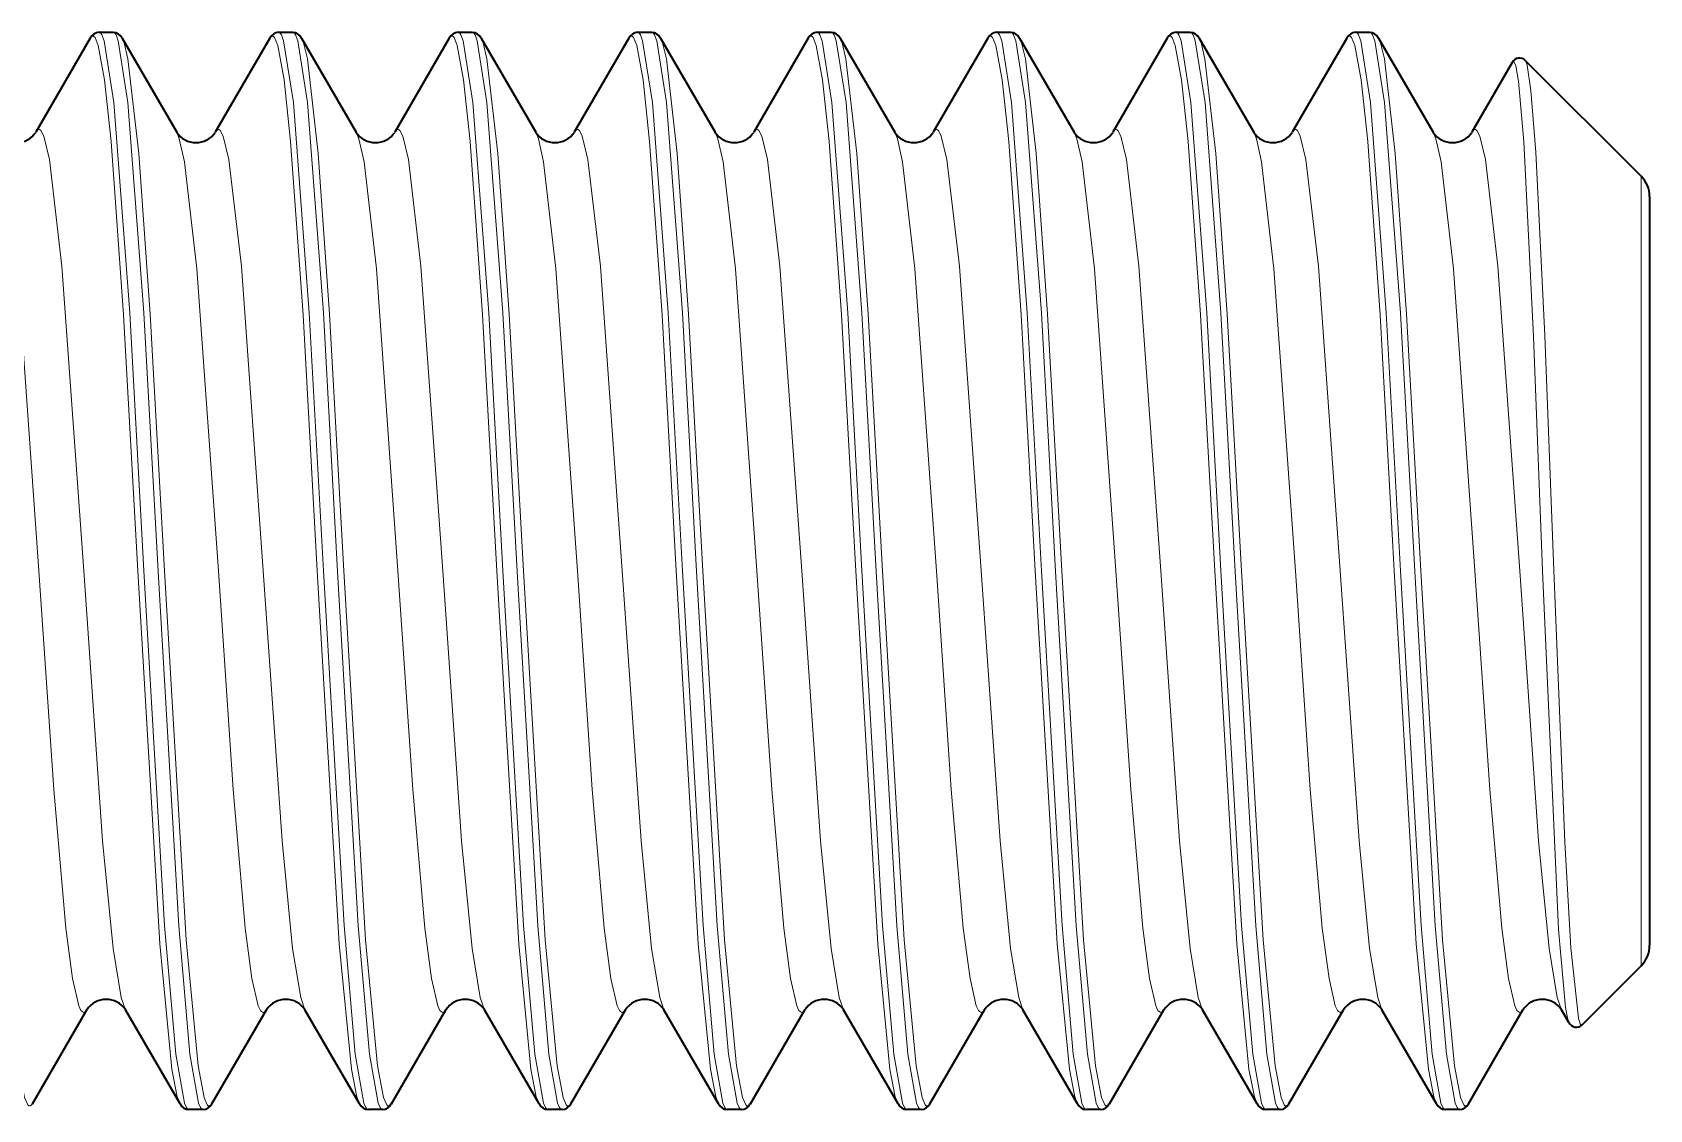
# Model space of a CAD drawing. Extents: x -131 to 1002, y -402 to 783.
# Drawn here: x -117.084 to -112.579, y 174.362 to 177.362 of the extents above; entities that cross this region are included whole.
import ezdxf

# ---------------------------------------------------------------- set-up
doc = ezdxf.new("R2010")
doc.units = 0

msp = doc.modelspace()

# ---------------------------------------------------------------- linework, layer by layer
at = {"color": 7, "lineweight": 35, "ltscale": 0.00098381}
for p, q in [((-116.8583, 177.362), (-116.8977, 177.362)), ((-116.3583, 177.362), (-116.3977, 177.362)), ((-115.8583, 177.362), (-115.8977, 177.362)), ((-115.3583, 177.362), (-115.3977, 177.362)), ((-114.8583, 177.362), (-114.8977, 177.362)), ((-114.3583, 177.362), (-114.3977, 177.362)), ((-113.8583, 177.362), (-113.8977, 177.362)), ((-113.3583, 177.362), (-113.3977, 177.362)), ((-116.6083, 174.362), (-116.6477, 174.362)), ((-116.1083, 174.362), (-116.1477, 174.362)), ((-115.6083, 174.362), (-115.6477, 174.362)), ((-115.1083, 174.362), (-115.1477, 174.362)), ((-114.6083, 174.362), (-114.6477, 174.362)), ((-114.1083, 174.362), (-114.1477, 174.362)), ((-113.6083, 174.362), (-113.6477, 174.362)), ((-113.1083, 174.362), (-113.1477, 174.362))]:
    msp.add_line(p, q, dxfattribs=at)
at = {"color": 7, "lineweight": 35, "ltscale": 0.007572}
for p, q in [((-116.9224, 177.3456), (-117.0744, 177.0837)), ((-116.8337, 177.3456), (-116.6816, 177.0837)), ((-116.4224, 177.3456), (-116.5744, 177.0837)), ((-116.3337, 177.3456), (-116.1816, 177.0837)), ((-115.9224, 177.3456), (-116.0744, 177.0837)), ((-115.8337, 177.3456), (-115.6816, 177.0837)), ((-115.4224, 177.3456), (-115.5744, 177.0837)), ((-115.3337, 177.3456), (-115.1816, 177.0837)), ((-114.9224, 177.3456), (-115.0744, 177.0837)), ((-114.8337, 177.3456), (-114.6816, 177.0837)), ((-114.4224, 177.3456), (-114.5744, 177.0837)), ((-114.3337, 177.3456), (-114.1816, 177.0837)), ((-113.9224, 177.3456), (-114.0744, 177.0837)), ((-113.8337, 177.3456), (-113.6816, 177.0837)), ((-113.4224, 177.3456), (-113.5744, 177.0837)), ((-113.3337, 177.3456), (-113.1816, 177.0837)), ((-117.0837, 174.3783), (-116.9316, 174.6403)), ((-116.6724, 174.3783), (-116.8244, 174.6403)), ((-116.5837, 174.3783), (-116.4316, 174.6403)), ((-116.1724, 174.3783), (-116.3244, 174.6403)), ((-116.0837, 174.3783), (-115.9316, 174.6403)), ((-115.6724, 174.3783), (-115.8244, 174.6403)), ((-115.5837, 174.3783), (-115.4316, 174.6403)), ((-115.1724, 174.3783), (-115.3244, 174.6403)), ((-115.0837, 174.3783), (-114.9316, 174.6403)), ((-114.6724, 174.3783), (-114.8244, 174.6403)), ((-114.5837, 174.3783), (-114.4316, 174.6403)), ((-114.1724, 174.3783), (-114.3244, 174.6403)), ((-114.0837, 174.3783), (-113.9316, 174.6403)), ((-113.6724, 174.3783), (-113.8244, 174.6403)), ((-113.5837, 174.3783), (-113.4316, 174.6403)), ((-113.1724, 174.3783), (-113.3244, 174.6403)), ((-113.0837, 174.3783), (-112.9316, 174.6403))]:
    msp.add_line(p, q, dxfattribs=at)
at = {"color": 7, "lineweight": 35, "ltscale": 0.005623}
msp.add_line((-112.9615, 177.2782), (-113.0744, 177.0837), dxfattribs=at)
at = {"color": 7, "lineweight": 35, "ltscale": 0.011418}
msp.add_line((-112.6022, 176.9612), (-112.9251, 177.2841), dxfattribs=at)
at = {"color": 7, "lineweight": 13, "ltscale": 0.014305}
msp.add_line((-112.6022, 176.9612), (-112.6022, 176.3889), dxfattribs=at)
at = {"color": 7, "lineweight": 35, "ltscale": 0.013568}
msp.add_line((-112.5788, 176.9046), (-112.5788, 176.3618), dxfattribs=at)
at = {"color": 7, "lineweight": 13, "ltscale": 0.017866}
for p, q in [((-116.7901, 175.862), (-116.8298, 176.5755)), ((-116.2901, 175.862), (-116.3298, 176.5755)), ((-115.7901, 175.862), (-115.8298, 176.5755)), ((-115.2901, 175.862), (-115.3298, 176.5755)), ((-114.7901, 175.862), (-114.8298, 176.5755)), ((-114.2901, 175.862), (-114.3298, 176.5755)), ((-113.7901, 175.862), (-113.8298, 176.5755)), ((-113.2901, 175.862), (-113.3298, 176.5755))]:
    msp.add_line(p, q, dxfattribs=at)
at = {"color": 7, "lineweight": 13, "ltscale": 0.017982}
for p, q in [((-116.7728, 175.8629), (-116.8125, 176.5811)), ((-116.2728, 175.8629), (-116.3125, 176.5811)), ((-115.7728, 175.8629), (-115.8125, 176.5811)), ((-115.2728, 175.8629), (-115.3125, 176.5811)), ((-114.7728, 175.8629), (-114.8125, 176.5811)), ((-114.2728, 175.8629), (-114.3125, 176.5811)), ((-113.7728, 175.8629), (-113.8125, 176.5811)), ((-113.2728, 175.8629), (-113.3125, 176.5811))]:
    msp.add_line(p, q, dxfattribs=at)
at = {"color": 7, "lineweight": 13, "ltscale": 0.018029}
for p, q in [((-116.7731, 176.5811), (-116.7333, 175.861)), ((-116.2731, 176.5811), (-116.2333, 175.861)), ((-115.7731, 176.5811), (-115.7333, 175.861)), ((-115.2731, 176.5811), (-115.2333, 175.861)), ((-114.7731, 176.5811), (-114.7333, 175.861)), ((-114.2731, 176.5811), (-114.2333, 175.861)), ((-113.7731, 176.5811), (-113.7333, 175.861)), ((-113.2731, 176.5811), (-113.2333, 175.861))]:
    msp.add_line(p, q, dxfattribs=at)
at = {"color": 7, "lineweight": 13, "ltscale": 0.017906}
for p, q in [((-116.7558, 176.5771), (-116.716, 175.862)), ((-116.2558, 176.5771), (-116.216, 175.862)), ((-115.7558, 176.5771), (-115.716, 175.862)), ((-115.2558, 176.5771), (-115.216, 175.862)), ((-114.7558, 176.5771), (-114.716, 175.862)), ((-114.2558, 176.5771), (-114.216, 175.862)), ((-113.7558, 176.5771), (-113.716, 175.862)), ((-113.2558, 176.5771), (-113.216, 175.862))]:
    msp.add_line(p, q, dxfattribs=at)
at = {"color": 7, "lineweight": 13, "ltscale": 0.016338}
msp.add_line((-112.8774, 175.862), (-112.9026, 176.515), dxfattribs=at)
at = {"color": 7, "lineweight": 13, "ltscale": 0.016384}
msp.add_line((-112.8459, 175.863), (-112.8711, 176.5179), dxfattribs=at)
at = {"color": 7, "lineweight": 13, "ltscale": 0.040653}
msp.add_line((-112.6022, 176.3889), (-112.6022, 174.7628), dxfattribs=at)
at = {"color": 7, "lineweight": 35, "ltscale": 0.038561}
msp.add_line((-112.5788, 176.3618), (-112.5788, 174.8194), dxfattribs=at)
at = {"color": 7, "lineweight": 35, "ltscale": 0.005814}
msp.add_line((-112.6022, 174.7628), (-112.7666, 174.5984), dxfattribs=at)
at = {"color": 7, "lineweight": 35, "ltscale": 0.001036}
msp.add_line((-112.8036, 174.6044), (-112.8244, 174.6403), dxfattribs=at)
at = {"color": 7, "lineweight": 13}
for points in [[(-116.8977, 177.362), (-116.8961, 177.3617), (-116.893, 177.3594), (-116.8899, 177.3548), (-116.8837, 177.3389), (-116.8566, 177.1666), (-116.8125, 176.5811)], [(-116.8583, 177.362), (-116.8568, 177.3617), (-116.8537, 177.3594), (-116.8506, 177.3548), (-116.8444, 177.3389), (-116.8173, 177.1666), (-116.7731, 176.5811)], [(-116.3977, 177.362), (-116.3961, 177.3617), (-116.393, 177.3594), (-116.3899, 177.3548), (-116.3837, 177.3389), (-116.3566, 177.1666), (-116.3125, 176.5811)], [(-116.3583, 177.362), (-116.3568, 177.3617), (-116.3537, 177.3594), (-116.3506, 177.3548), (-116.3444, 177.3389), (-116.3173, 177.1666), (-116.2731, 176.5811)], [(-115.8977, 177.362), (-115.8961, 177.3617), (-115.893, 177.3594), (-115.8899, 177.3548), (-115.8837, 177.3389), (-115.8566, 177.1666), (-115.8125, 176.5811)], [(-115.8583, 177.362), (-115.8568, 177.3617), (-115.8537, 177.3594), (-115.8506, 177.3548), (-115.8444, 177.3389), (-115.8173, 177.1666), (-115.7731, 176.5811)], [(-115.3977, 177.362), (-115.3961, 177.3617), (-115.393, 177.3594), (-115.3899, 177.3548), (-115.3837, 177.3389), (-115.3566, 177.1666), (-115.3125, 176.5811)], [(-115.3583, 177.362), (-115.3568, 177.3617), (-115.3537, 177.3594), (-115.3506, 177.3548), (-115.3444, 177.3389), (-115.3173, 177.1666), (-115.2731, 176.5811)], [(-114.8977, 177.362), (-114.8961, 177.3617), (-114.893, 177.3594), (-114.8899, 177.3548), (-114.8837, 177.3389), (-114.8566, 177.1666), (-114.8125, 176.5811)], [(-114.8583, 177.362), (-114.8568, 177.3617), (-114.8537, 177.3594), (-114.8506, 177.3548), (-114.8444, 177.3389), (-114.8173, 177.1666), (-114.7731, 176.5811)], [(-114.3977, 177.362), (-114.3961, 177.3617), (-114.393, 177.3594), (-114.3899, 177.3548), (-114.3837, 177.3389), (-114.3566, 177.1666), (-114.3125, 176.5811)], [(-114.3583, 177.362), (-114.3568, 177.3617), (-114.3537, 177.3594), (-114.3506, 177.3548), (-114.3444, 177.3389), (-114.3173, 177.1666), (-114.2731, 176.5811)], [(-113.8977, 177.362), (-113.8961, 177.3617), (-113.893, 177.3594), (-113.8899, 177.3548), (-113.8837, 177.3389), (-113.8566, 177.1666), (-113.8125, 176.5811)], [(-113.8583, 177.362), (-113.8568, 177.3617), (-113.8537, 177.3594), (-113.8506, 177.3548), (-113.8444, 177.3389), (-113.8173, 177.1666), (-113.7731, 176.5811)], [(-113.3977, 177.362), (-113.3961, 177.3617), (-113.393, 177.3594), (-113.3899, 177.3548), (-113.3837, 177.3389), (-113.3566, 177.1666), (-113.3125, 176.5811)], [(-113.3583, 177.362), (-113.3568, 177.3617), (-113.3537, 177.3594), (-113.3506, 177.3548), (-113.3444, 177.3389), (-113.3173, 177.1666), (-113.2731, 176.5811)], [(-116.9224, 177.3456), (-116.9179, 177.351), (-116.9157, 177.3519), (-116.9135, 177.3517), (-116.912, 177.3508), (-116.909, 177.3477), (-116.9001, 177.3258), (-116.8827, 177.2302), (-116.8642, 177.0581), (-116.8298, 176.5755)], [(-116.8337, 177.3456), (-116.8283, 177.3331), (-116.8177, 177.2886), (-116.7872, 177.0248), (-116.7558, 176.5771)], [(-116.4224, 177.3456), (-116.4179, 177.351), (-116.4157, 177.3519), (-116.4135, 177.3517), (-116.412, 177.3508), (-116.409, 177.3477), (-116.4001, 177.3258), (-116.3827, 177.2302), (-116.3642, 177.0581), (-116.3298, 176.5755)], [(-116.3337, 177.3456), (-116.3283, 177.3331), (-116.3177, 177.2886), (-116.2872, 177.0248), (-116.2558, 176.5771)], [(-115.9224, 177.3456), (-115.9179, 177.351), (-115.9157, 177.3519), (-115.9135, 177.3517), (-115.912, 177.3508), (-115.909, 177.3477), (-115.9001, 177.3258), (-115.8827, 177.2302), (-115.8642, 177.0581), (-115.8298, 176.5755)], [(-115.8337, 177.3456), (-115.8283, 177.3331), (-115.8177, 177.2886), (-115.7872, 177.0248), (-115.7558, 176.5771)], [(-115.4224, 177.3456), (-115.4179, 177.351), (-115.4157, 177.3519), (-115.4135, 177.3517), (-115.412, 177.3508), (-115.409, 177.3477), (-115.4001, 177.3258), (-115.3827, 177.2302), (-115.3642, 177.0581), (-115.3298, 176.5755)], [(-115.3337, 177.3456), (-115.3283, 177.3331), (-115.3177, 177.2886), (-115.2872, 177.0248), (-115.2558, 176.5771)], [(-114.9224, 177.3456), (-114.9179, 177.351), (-114.9157, 177.3519), (-114.9135, 177.3517), (-114.912, 177.3508), (-114.909, 177.3477), (-114.9001, 177.3258), (-114.8827, 177.2302), (-114.8642, 177.0581), (-114.8298, 176.5755)], [(-114.8337, 177.3456), (-114.8283, 177.3331), (-114.8177, 177.2886), (-114.7872, 177.0248), (-114.7558, 176.5771)], [(-114.4224, 177.3456), (-114.4179, 177.351), (-114.4157, 177.3519), (-114.4135, 177.3517), (-114.412, 177.3508), (-114.409, 177.3477), (-114.4001, 177.3258), (-114.3827, 177.2302), (-114.3642, 177.0581), (-114.3298, 176.5755)], [(-114.3337, 177.3456), (-114.3283, 177.3331), (-114.3177, 177.2886), (-114.2872, 177.0248), (-114.2558, 176.5771)], [(-113.9224, 177.3456), (-113.9179, 177.351), (-113.9157, 177.3519), (-113.9135, 177.3517), (-113.912, 177.3508), (-113.909, 177.3477), (-113.9001, 177.3258), (-113.8827, 177.2302), (-113.8642, 177.0581), (-113.8298, 176.5755)], [(-113.8337, 177.3456), (-113.8283, 177.3331), (-113.8177, 177.2886), (-113.7872, 177.0248), (-113.7558, 176.5771)], [(-113.4224, 177.3456), (-113.4179, 177.351), (-113.4157, 177.3519), (-113.4135, 177.3517), (-113.412, 177.3508), (-113.409, 177.3477), (-113.4001, 177.3258), (-113.3827, 177.2302), (-113.3642, 177.0581), (-113.3298, 176.5755)], [(-113.3337, 177.3456), (-113.3283, 177.3331), (-113.3177, 177.2886), (-113.2872, 177.0248), (-113.2558, 176.5771)], [(-112.9026, 176.515), (-112.9296, 177.0585), (-112.9443, 177.2261), (-112.9519, 177.2691), (-112.9557, 177.2789), (-112.957, 177.2803), (-112.9586, 177.2809), (-112.9596, 177.2805), (-112.9615, 177.2782)], [(-112.8711, 176.5179), (-112.8959, 177.0281), (-112.9094, 177.2), (-112.9198, 177.2709), (-112.9234, 177.2814), (-112.9251, 177.2841)], [(-116.9405, 175.862), (-117.0012, 176.7108), (-117.036, 177.0078), (-117.0519, 177.0734), (-117.0601, 177.0884), (-117.0641, 177.0912), (-117.0682, 177.0906), (-117.0723, 177.0869), (-117.0744, 177.0837)], [(-116.4405, 175.862), (-116.5012, 176.7108), (-116.536, 177.0078), (-116.5519, 177.0734), (-116.5601, 177.0884), (-116.5641, 177.0912), (-116.5682, 177.0906), (-116.5723, 177.0869), (-116.5744, 177.0837)], [(-115.9405, 175.862), (-116.0012, 176.7108), (-116.036, 177.0078), (-116.0519, 177.0734), (-116.0601, 177.0884), (-116.0641, 177.0912), (-116.0682, 177.0906), (-116.0723, 177.0869), (-116.0744, 177.0837)], [(-115.4405, 175.862), (-115.5012, 176.7108), (-115.536, 177.0078), (-115.5519, 177.0734), (-115.5601, 177.0884), (-115.5641, 177.0912), (-115.5682, 177.0906), (-115.5723, 177.0869), (-115.5744, 177.0837)], [(-114.9405, 175.862), (-115.0012, 176.7108), (-115.036, 177.0078), (-115.0519, 177.0734), (-115.0601, 177.0884), (-115.0641, 177.0912), (-115.0682, 177.0906), (-115.0723, 177.0869), (-115.0744, 177.0837)], [(-114.4405, 175.862), (-114.5012, 176.7108), (-114.536, 177.0078), (-114.5519, 177.0734), (-114.5601, 177.0884), (-114.5641, 177.0912), (-114.5682, 177.0906), (-114.5723, 177.0869), (-114.5744, 177.0837)], [(-113.9405, 175.862), (-114.0012, 176.7108), (-114.036, 177.0078), (-114.0519, 177.0734), (-114.0601, 177.0884), (-114.0641, 177.0912), (-114.0682, 177.0906), (-114.0723, 177.0869), (-114.0744, 177.0837)], [(-113.4405, 175.862), (-113.5012, 176.7108), (-113.536, 177.0078), (-113.5519, 177.0734), (-113.5601, 177.0884), (-113.5641, 177.0912), (-113.5682, 177.0906), (-113.5723, 177.0869), (-113.5744, 177.0837)], [(-112.9405, 175.862), (-113.0012, 176.7108), (-113.036, 177.0078), (-113.0519, 177.0734), (-113.0601, 177.0884), (-113.0641, 177.0912), (-113.0682, 177.0906), (-113.0723, 177.0869), (-113.0744, 177.0837)], [(-117.0655, 175.862), (-117.1255, 176.7035), (-117.1599, 177.0016), (-117.1743, 177.0658), (-117.1816, 177.0837)], [(-116.5655, 175.862), (-116.6255, 176.7035), (-116.6599, 177.0016), (-116.6743, 177.0658), (-116.6816, 177.0837)], [(-116.0655, 175.862), (-116.1255, 176.7035), (-116.1599, 177.0016), (-116.1743, 177.0658), (-116.1816, 177.0837)], [(-115.5655, 175.862), (-115.6255, 176.7035), (-115.6599, 177.0016), (-115.6743, 177.0658), (-115.6816, 177.0837)], [(-115.0655, 175.862), (-115.1255, 176.7035), (-115.1599, 177.0016), (-115.1743, 177.0658), (-115.1816, 177.0837)], [(-114.5655, 175.862), (-114.6255, 176.7035), (-114.6599, 177.0016), (-114.6743, 177.0658), (-114.6816, 177.0837)], [(-114.0655, 175.862), (-114.1255, 176.7035), (-114.1599, 177.0016), (-114.1743, 177.0658), (-114.1816, 177.0837)], [(-113.5655, 175.862), (-113.6255, 176.7035), (-113.6599, 177.0016), (-113.6743, 177.0658), (-113.6816, 177.0837)], [(-113.0655, 175.862), (-113.1255, 176.7035), (-113.1599, 177.0016), (-113.1743, 177.0658), (-113.1816, 177.0837)], [(-117.216, 175.862), (-117.1555, 174.8352), (-117.1221, 174.4843), (-117.1052, 174.3957), (-117.0966, 174.3757), (-117.0937, 174.3729), (-117.0923, 174.3722), (-117.0901, 174.3721), (-117.088, 174.3731), (-117.0837, 174.3783)], [(-116.9316, 174.6403), (-116.9357, 174.6349), (-116.9377, 174.6334), (-116.9407, 174.6326), (-116.9422, 174.6329), (-116.9453, 174.6348), (-116.9483, 174.6384), (-116.9543, 174.6509), (-116.9719, 174.7267), (-116.9905, 174.8671), (-117.0243, 175.2536), (-117.0655, 175.862)], [(-116.8244, 174.6403), (-116.8363, 174.6742), (-116.8589, 174.8107), (-116.8882, 175.1104), (-116.9405, 175.862)], [(-116.7901, 175.862), (-116.7287, 174.8237), (-116.6948, 174.4747), (-116.6799, 174.398), (-116.6724, 174.3783)], [(-116.7728, 175.8629), (-116.7155, 174.8746), (-116.6841, 174.5163), (-116.66, 174.38), (-116.6546, 174.3676), (-116.6518, 174.364), (-116.6491, 174.3622), (-116.6477, 174.362)], [(-116.7333, 175.861), (-116.6761, 174.8738), (-116.6447, 174.516), (-116.6207, 174.3799), (-116.6152, 174.3676), (-116.6125, 174.364), (-116.6097, 174.3622), (-116.6083, 174.362)], [(-116.716, 175.862), (-116.6555, 174.8352), (-116.6221, 174.4843), (-116.6052, 174.3957), (-116.5966, 174.3757), (-116.5937, 174.3729), (-116.5923, 174.3722), (-116.5901, 174.3721), (-116.588, 174.3731), (-116.5837, 174.3783)], [(-116.4316, 174.6403), (-116.4357, 174.6349), (-116.4377, 174.6334), (-116.4407, 174.6326), (-116.4422, 174.6329), (-116.4453, 174.6348), (-116.4483, 174.6384), (-116.4543, 174.6509), (-116.4719, 174.7267), (-116.4905, 174.8671), (-116.5243, 175.2536), (-116.5655, 175.862)], [(-116.3244, 174.6403), (-116.3363, 174.6742), (-116.3589, 174.8107), (-116.3882, 175.1104), (-116.4405, 175.862)], [(-116.2901, 175.862), (-116.2287, 174.8237), (-116.1948, 174.4747), (-116.1799, 174.398), (-116.1724, 174.3783)], [(-116.2728, 175.8629), (-116.2155, 174.8746), (-116.1841, 174.5163), (-116.16, 174.38), (-116.1546, 174.3676), (-116.1518, 174.364), (-116.1491, 174.3622), (-116.1477, 174.362)], [(-116.2333, 175.861), (-116.1761, 174.8738), (-116.1447, 174.516), (-116.1207, 174.3799), (-116.1152, 174.3676), (-116.1125, 174.364), (-116.1097, 174.3622), (-116.1083, 174.362)], [(-116.216, 175.862), (-116.1555, 174.8352), (-116.1221, 174.4843), (-116.1052, 174.3957), (-116.0966, 174.3757), (-116.0937, 174.3729), (-116.0923, 174.3722), (-116.0901, 174.3721), (-116.088, 174.3731), (-116.0837, 174.3783)], [(-115.9316, 174.6403), (-115.9357, 174.6349), (-115.9377, 174.6334), (-115.9407, 174.6326), (-115.9422, 174.6329), (-115.9453, 174.6348), (-115.9483, 174.6384), (-115.9543, 174.6509), (-115.9719, 174.7267), (-115.9905, 174.8671), (-116.0243, 175.2536), (-116.0655, 175.862)], [(-115.8244, 174.6403), (-115.8363, 174.6742), (-115.8589, 174.8107), (-115.8882, 175.1104), (-115.9405, 175.862)], [(-115.7901, 175.862), (-115.7287, 174.8237), (-115.6948, 174.4747), (-115.6799, 174.398), (-115.6724, 174.3783)], [(-115.7728, 175.8629), (-115.7155, 174.8746), (-115.6841, 174.5163), (-115.66, 174.38), (-115.6546, 174.3676), (-115.6518, 174.364), (-115.6491, 174.3622), (-115.6477, 174.362)], [(-115.7333, 175.861), (-115.6761, 174.8738), (-115.6447, 174.516), (-115.6207, 174.3799), (-115.6152, 174.3676), (-115.6125, 174.364), (-115.6097, 174.3622), (-115.6083, 174.362)], [(-115.716, 175.862), (-115.6555, 174.8352), (-115.6221, 174.4843), (-115.6052, 174.3957), (-115.5966, 174.3757), (-115.5937, 174.3729), (-115.5923, 174.3722), (-115.5901, 174.3721), (-115.588, 174.3731), (-115.5837, 174.3783)], [(-115.4316, 174.6403), (-115.4357, 174.6349), (-115.4377, 174.6334), (-115.4407, 174.6326), (-115.4422, 174.6329), (-115.4453, 174.6348), (-115.4483, 174.6384), (-115.4543, 174.6509), (-115.4719, 174.7267), (-115.4905, 174.8671), (-115.5243, 175.2536), (-115.5655, 175.862)], [(-115.3244, 174.6403), (-115.3363, 174.6742), (-115.3589, 174.8107), (-115.3882, 175.1104), (-115.4405, 175.862)], [(-115.2901, 175.862), (-115.2287, 174.8237), (-115.1948, 174.4747), (-115.1799, 174.398), (-115.1724, 174.3783)], [(-115.2728, 175.8629), (-115.2155, 174.8746), (-115.1841, 174.5163), (-115.16, 174.38), (-115.1546, 174.3676), (-115.1518, 174.364), (-115.1491, 174.3622), (-115.1477, 174.362)], [(-115.2333, 175.861), (-115.1761, 174.8738), (-115.1447, 174.516), (-115.1207, 174.3799), (-115.1152, 174.3676), (-115.1125, 174.364), (-115.1097, 174.3622), (-115.1083, 174.362)], [(-115.216, 175.862), (-115.1555, 174.8352), (-115.1221, 174.4843), (-115.1052, 174.3957), (-115.0966, 174.3757), (-115.0937, 174.3729), (-115.0923, 174.3722), (-115.0901, 174.3721), (-115.088, 174.3731), (-115.0837, 174.3783)], [(-114.9316, 174.6403), (-114.9357, 174.6349), (-114.9377, 174.6334), (-114.9407, 174.6326), (-114.9422, 174.6329), (-114.9453, 174.6348), (-114.9483, 174.6384), (-114.9543, 174.6509), (-114.9719, 174.7267), (-114.9905, 174.8671), (-115.0243, 175.2536), (-115.0655, 175.862)], [(-114.8244, 174.6403), (-114.8363, 174.6742), (-114.8589, 174.8107), (-114.8882, 175.1104), (-114.9405, 175.862)], [(-114.7901, 175.862), (-114.7287, 174.8237), (-114.6948, 174.4747), (-114.6799, 174.398), (-114.6724, 174.3783)], [(-114.7728, 175.8629), (-114.7155, 174.8746), (-114.6841, 174.5163), (-114.66, 174.38), (-114.6546, 174.3676), (-114.6518, 174.364), (-114.6491, 174.3622), (-114.6477, 174.362)], [(-114.7333, 175.861), (-114.6761, 174.8738), (-114.6447, 174.516), (-114.6207, 174.3799), (-114.6152, 174.3676), (-114.6125, 174.364), (-114.6097, 174.3622), (-114.6083, 174.362)], [(-114.716, 175.862), (-114.6555, 174.8352), (-114.6221, 174.4843), (-114.6052, 174.3957), (-114.5966, 174.3757), (-114.5937, 174.3729), (-114.5923, 174.3722), (-114.5901, 174.3721), (-114.588, 174.3731), (-114.5837, 174.3783)], [(-114.4316, 174.6403), (-114.4357, 174.6349), (-114.4377, 174.6334), (-114.4407, 174.6326), (-114.4422, 174.6329), (-114.4453, 174.6348), (-114.4483, 174.6384), (-114.4543, 174.6509), (-114.4719, 174.7267), (-114.4905, 174.8671), (-114.5243, 175.2536), (-114.5655, 175.862)], [(-114.3244, 174.6403), (-114.3363, 174.6742), (-114.3589, 174.8107), (-114.3882, 175.1104), (-114.4405, 175.862)], [(-114.2901, 175.862), (-114.2287, 174.8237), (-114.1948, 174.4747), (-114.1799, 174.398), (-114.1724, 174.3783)], [(-114.2728, 175.8629), (-114.2155, 174.8746), (-114.1841, 174.5163), (-114.16, 174.38), (-114.1546, 174.3676), (-114.1518, 174.364), (-114.1491, 174.3622), (-114.1477, 174.362)], [(-114.2333, 175.861), (-114.1761, 174.8738), (-114.1447, 174.516), (-114.1207, 174.3799), (-114.1152, 174.3676), (-114.1125, 174.364), (-114.1097, 174.3622), (-114.1083, 174.362)], [(-114.216, 175.862), (-114.1555, 174.8352), (-114.1221, 174.4843), (-114.1052, 174.3957), (-114.0966, 174.3757), (-114.0937, 174.3729), (-114.0923, 174.3722), (-114.0901, 174.3721), (-114.088, 174.3731), (-114.0837, 174.3783)], [(-113.9316, 174.6403), (-113.9357, 174.6349), (-113.9377, 174.6334), (-113.9407, 174.6326), (-113.9422, 174.6329), (-113.9453, 174.6348), (-113.9483, 174.6384), (-113.9543, 174.6509), (-113.9719, 174.7267), (-113.9905, 174.8671), (-114.0243, 175.2536), (-114.0655, 175.862)], [(-113.8244, 174.6403), (-113.8363, 174.6742), (-113.8589, 174.8107), (-113.8882, 175.1104), (-113.9405, 175.862)], [(-113.7901, 175.862), (-113.7287, 174.8237), (-113.6948, 174.4747), (-113.6799, 174.398), (-113.6724, 174.3783)], [(-113.7728, 175.8629), (-113.7155, 174.8746), (-113.6841, 174.5163), (-113.66, 174.38), (-113.6546, 174.3676), (-113.6518, 174.364), (-113.6491, 174.3622), (-113.6477, 174.362)], [(-113.7333, 175.861), (-113.6761, 174.8738), (-113.6447, 174.516), (-113.6207, 174.3799), (-113.6152, 174.3676), (-113.6125, 174.364), (-113.6097, 174.3622), (-113.6083, 174.362)], [(-113.716, 175.862), (-113.6555, 174.8352), (-113.6221, 174.4843), (-113.6052, 174.3957), (-113.5966, 174.3757), (-113.5937, 174.3729), (-113.5923, 174.3722), (-113.5901, 174.3721), (-113.588, 174.3731), (-113.5837, 174.3783)], [(-113.4316, 174.6403), (-113.4357, 174.6349), (-113.4377, 174.6334), (-113.4407, 174.6326), (-113.4422, 174.6329), (-113.4453, 174.6348), (-113.4483, 174.6384), (-113.4543, 174.6509), (-113.4719, 174.7267), (-113.4905, 174.8671), (-113.5243, 175.2536), (-113.5655, 175.862)], [(-113.3244, 174.6403), (-113.3363, 174.6742), (-113.3589, 174.8107), (-113.3882, 175.1104), (-113.4405, 175.862)], [(-113.2901, 175.862), (-113.2287, 174.8237), (-113.1948, 174.4747), (-113.1799, 174.398), (-113.1724, 174.3783)], [(-113.2728, 175.8629), (-113.2155, 174.8746), (-113.1841, 174.5163), (-113.16, 174.38), (-113.1546, 174.3676), (-113.1518, 174.364), (-113.1491, 174.3622), (-113.1477, 174.362)], [(-113.2333, 175.861), (-113.1761, 174.8738), (-113.1447, 174.516), (-113.1207, 174.3799), (-113.1152, 174.3676), (-113.1125, 174.364), (-113.1097, 174.3622), (-113.1083, 174.362)], [(-113.216, 175.862), (-113.1555, 174.8352), (-113.1221, 174.4843), (-113.1052, 174.3957), (-113.0966, 174.3757), (-113.0937, 174.3729), (-113.0923, 174.3722), (-113.0901, 174.3721), (-113.088, 174.3731), (-113.0837, 174.3783)], [(-112.9316, 174.6403), (-112.9357, 174.6349), (-112.9377, 174.6334), (-112.9407, 174.6326), (-112.9422, 174.6329), (-112.9453, 174.6348), (-112.9483, 174.6384), (-112.9543, 174.6509), (-112.9719, 174.7267), (-112.9905, 174.8671), (-113.0243, 175.2536), (-113.0655, 175.862)], [(-112.8244, 174.6403), (-112.8363, 174.6741), (-112.8589, 174.8106), (-112.8882, 175.1104), (-112.9405, 175.862)], [(-112.8036, 174.6044), (-112.807, 174.613), (-112.8136, 174.6467), (-112.8329, 174.8634), (-112.8774, 175.862)], [(-112.7666, 174.5984), (-112.7678, 174.5975), (-112.769, 174.5974), (-112.7702, 174.598), (-112.7726, 174.6013), (-112.7774, 174.6165), (-112.7982, 174.8124), (-112.8149, 175.1068), (-112.8459, 175.863)]]:
    msp.add_lwpolyline(points, dxfattribs=at)
at = {"color": 7, "lineweight": 35}
for centre, radius, start, end in [((-116.896, 177.3331), 0.0291, 93.2899, 154.5263), ((-116.8598, 177.3334), 0.0287, 25.1025, 87.1259), ((-116.396, 177.3331), 0.0291, 93.2899, 154.5263), ((-116.3598, 177.3334), 0.0287, 25.1025, 87.1259), ((-115.896, 177.3331), 0.0291, 93.2899, 154.5263), ((-115.8598, 177.3334), 0.0287, 25.1025, 87.1259), ((-115.396, 177.3331), 0.0291, 93.2899, 154.5263), ((-115.3598, 177.3334), 0.0287, 25.1025, 87.1259), ((-114.896, 177.3331), 0.0291, 93.2899, 154.5263), ((-114.8598, 177.3334), 0.0287, 25.1025, 87.1259), ((-114.396, 177.3331), 0.0291, 93.2899, 154.5263), ((-114.3598, 177.3334), 0.0287, 25.1025, 87.1259), ((-113.896, 177.3331), 0.0291, 93.2899, 154.5263), ((-113.8598, 177.3334), 0.0287, 25.1025, 87.1259), ((-113.396, 177.3331), 0.0291, 93.2899, 154.5263), ((-113.3598, 177.3334), 0.0287, 25.1025, 87.1259), ((-112.9411, 177.268), 0.0227, 45.2793, 153.339), ((-117.127, 177.1185), 0.0632, 269.0833, 326.4742), ((-116.629, 177.1185), 0.0632, 213.5255, 270.9181), ((-116.627, 177.1185), 0.0632, 269.0834, 326.4742), ((-116.129, 177.1185), 0.0632, 213.5255, 270.9181), ((-116.127, 177.1185), 0.0632, 269.0833, 326.4742), ((-115.629, 177.1185), 0.0632, 213.5255, 270.9181), ((-115.627, 177.1185), 0.0632, 269.0833, 326.4742), ((-115.129, 177.1185), 0.0632, 213.5255, 270.9181), ((-115.127, 177.1185), 0.0632, 269.0833, 326.4742), ((-114.629, 177.1185), 0.0632, 213.5255, 270.9181), ((-114.627, 177.1185), 0.0632, 269.0833, 326.4742), ((-114.129, 177.1185), 0.0632, 213.5255, 270.9181), ((-114.127, 177.1185), 0.0632, 269.0833, 326.4742), ((-113.629, 177.1185), 0.0632, 213.5255, 270.9181), ((-113.627, 177.1185), 0.0632, 269.0833, 326.4742), ((-113.129, 177.1185), 0.0632, 213.5255, 270.9181), ((-113.127, 177.1185), 0.0632, 269.0833, 326.4742), ((-112.6588, 176.9046), 0.08, 0.0045, 44.9955), ((-112.6588, 174.8194), 0.08, 315.0045, 359.9955), ((-116.879, 174.6054), 0.0632, 89.0819, 146.4745), ((-116.877, 174.6054), 0.0632, 33.5258, 90.9167), ((-116.379, 174.6054), 0.0632, 89.0819, 146.4745), ((-116.377, 174.6054), 0.0632, 33.5258, 90.9167), ((-115.879, 174.6054), 0.0632, 89.0819, 146.4745), ((-115.877, 174.6054), 0.0632, 33.5258, 90.9167), ((-115.379, 174.6054), 0.0632, 89.0819, 146.4745), ((-115.377, 174.6054), 0.0632, 33.5258, 90.9167), ((-114.879, 174.6054), 0.0632, 89.0819, 146.4745), ((-114.877, 174.6054), 0.0632, 33.5258, 90.9167), ((-114.379, 174.6054), 0.0632, 89.0819, 146.4745), ((-114.377, 174.6054), 0.0632, 33.5258, 90.9167), ((-113.879, 174.6054), 0.0632, 89.0819, 146.4745), ((-113.877, 174.6054), 0.0632, 33.5258, 90.9167), ((-113.379, 174.6054), 0.0632, 89.0819, 146.4745), ((-113.377, 174.6054), 0.0632, 33.5258, 90.9167), ((-112.879, 174.6054), 0.0632, 89.0819, 146.4745), ((-112.877, 174.6054), 0.0632, 33.5038, 90.9187), ((-112.7828, 174.6148), 0.0231, 206.4786, 314.5579), ((-116.646, 174.3909), 0.0291, 205.4737, 266.7101), ((-116.6098, 174.3906), 0.0287, 272.8741, 334.8975), ((-116.146, 174.3909), 0.0291, 205.4737, 266.7101), ((-116.1098, 174.3906), 0.0287, 272.8741, 334.8975), ((-115.646, 174.3909), 0.0291, 205.4737, 266.7101), ((-115.6098, 174.3906), 0.0287, 272.8741, 334.8975), ((-115.146, 174.3909), 0.0291, 205.4737, 266.7101), ((-115.1098, 174.3906), 0.0287, 272.8741, 334.8975), ((-114.646, 174.3909), 0.0291, 205.4737, 266.7101), ((-114.6098, 174.3906), 0.0287, 272.8741, 334.8975), ((-114.146, 174.3909), 0.0291, 205.4737, 266.7101), ((-114.1098, 174.3906), 0.0287, 272.8741, 334.8975), ((-113.646, 174.3909), 0.0291, 205.4737, 266.7101), ((-113.6098, 174.3906), 0.0287, 272.8741, 334.8975), ((-113.146, 174.3909), 0.0291, 205.4737, 266.7101), ((-113.11, 174.3909), 0.0291, 273.2924, 334.5405)]:
    msp.add_arc(centre, radius, start, end, dxfattribs=at)

doc.saveas('drawing.dxf')
